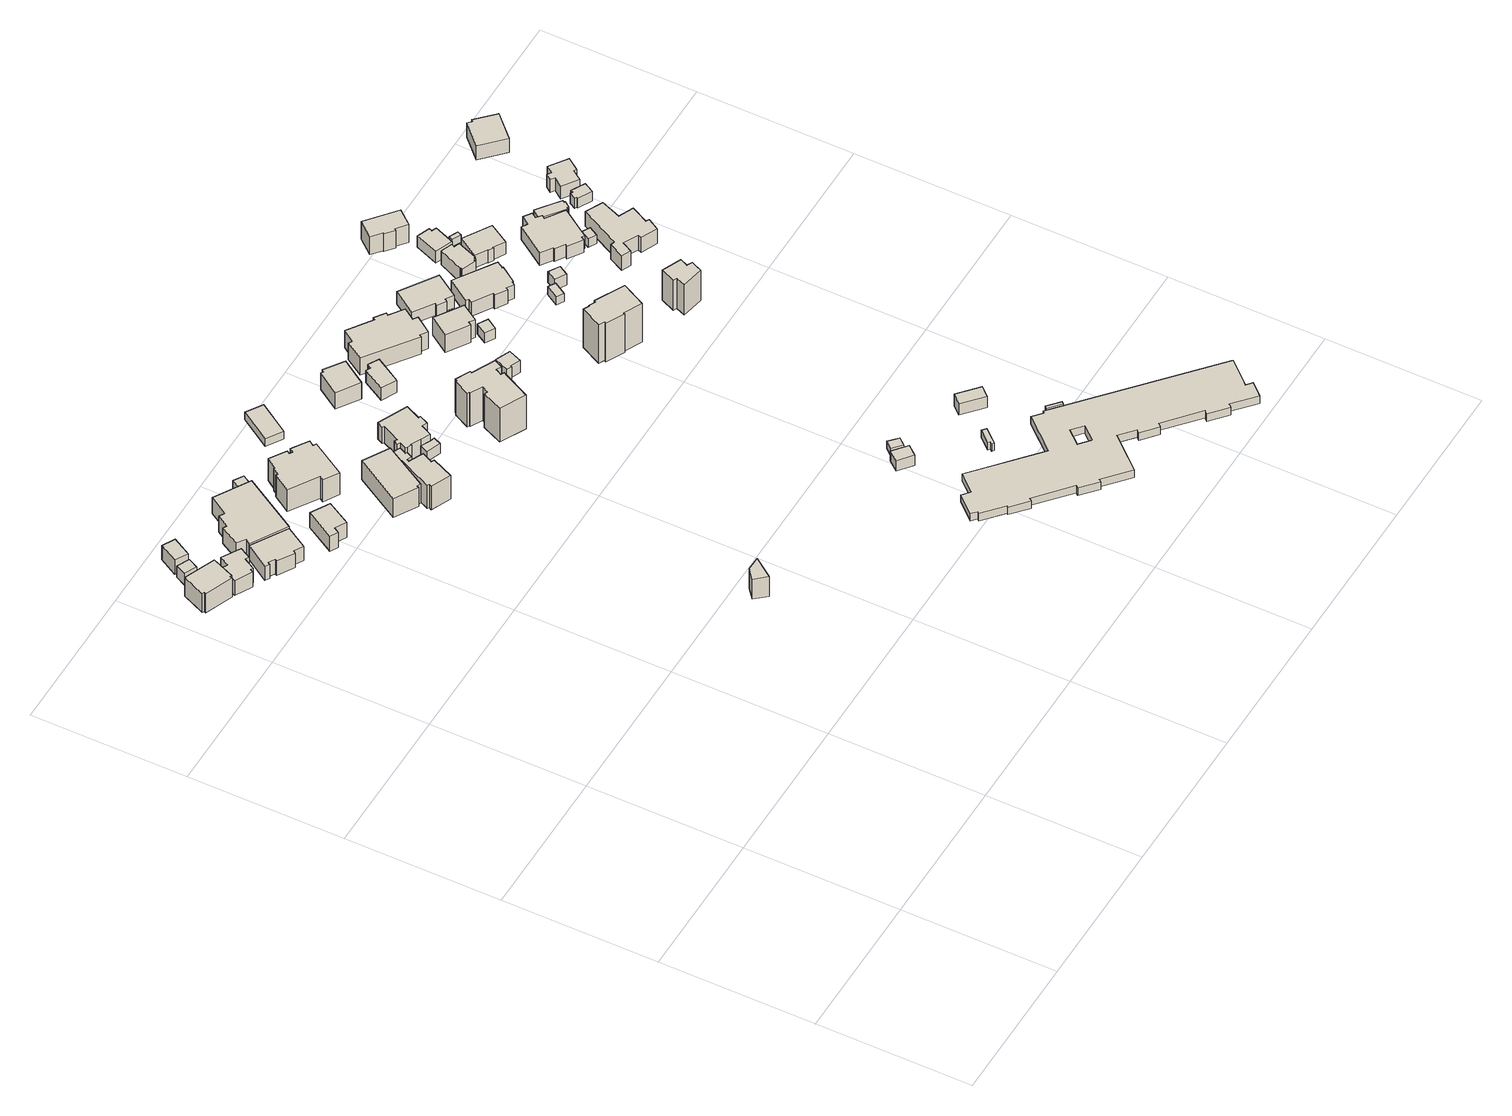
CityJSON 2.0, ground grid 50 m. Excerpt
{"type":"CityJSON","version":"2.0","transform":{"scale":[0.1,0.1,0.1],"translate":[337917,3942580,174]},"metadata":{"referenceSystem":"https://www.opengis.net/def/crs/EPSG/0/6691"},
"CityObjects":{
"building1":{"type":"Building","attributes":{"usage":"411","measuredHeight":8.6,"storeysAboveGround":1,"BuildingIDAttribute.prefecture":"14","BuildingIDAttribute.city":"14151","BuildingDetailAttribute.totalFloorArea":83.31,"BuildingDetailAttribute.buildingFootprintArea":83.31,"BuildingDetailAttribute.buildingStructureType":"601","BuildingDetailAttribute.buildingStructureOrgType":"1","BuildingDetailAttribute.orgUsage":"10","BuildingDetailAttribute.surveyYear":2015},"geometry":[{"type":"Solid","lod":"1","boundaries":[[[[0,1,2,3,4,5,6,7]],[[6,8,9,7]],[[5,10,8,6]],[[4,11,10,5]],[[3,12,11,4]],[[2,13,12,3]],[[1,14,13,2]],[[0,15,14,1]],[[7,9,15,0]],[[8,10,11,12,13,14,15,9]]]]}]},
"building2":{"type":"Building","attributes":{"usage":"411","measuredHeight":5,"storeysAboveGround":1,"BuildingIDAttribute.prefecture":"14","BuildingIDAttribute.city":"14151","BuildingDetailAttribute.totalFloorArea":13.93,"BuildingDetailAttribute.buildingFootprintArea":13.93,"BuildingDetailAttribute.buildingStructureType":"601","BuildingDetailAttribute.buildingStructureOrgType":"1","BuildingDetailAttribute.orgUsage":"10","BuildingDetailAttribute.surveyYear":2015},"geometry":[{"type":"Solid","lod":"1","boundaries":[[[[16,17,18,19]],[[18,20,21,19]],[[17,22,20,18]],[[16,23,22,17]],[[19,21,23,16]],[[20,22,23,21]]]]}]},
"building3":{"type":"Building","attributes":{"usage":"411","measuredHeight":6.9,"storeysAboveGround":2,"BuildingIDAttribute.prefecture":"14","BuildingIDAttribute.city":"14151","BuildingDetailAttribute.totalFloorArea":108.07,"BuildingDetailAttribute.buildingFootprintArea":54.03,"BuildingDetailAttribute.buildingStructureType":"601","BuildingDetailAttribute.buildingStructureOrgType":"1","BuildingDetailAttribute.orgUsage":"10","BuildingDetailAttribute.surveyYear":2015},"geometry":[{"type":"Solid","lod":"1","boundaries":[[[[24,25,26,27,28,29,30,31,32,33]],[[32,34,35,33]],[[31,36,34,32]],[[30,37,36,31]],[[29,38,37,30]],[[28,39,38,29]],[[27,40,39,28]],[[26,41,40,27]],[[25,42,41,26]],[[24,43,42,25]],[[33,35,43,24]],[[34,36,37,38,39,40,41,42,43,35]]]]}]},
"building4":{"type":"Building","attributes":{"usage":"411","measuredHeight":6.3,"storeysAboveGround":1,"BuildingIDAttribute.prefecture":"14","BuildingIDAttribute.city":"14151","BuildingDetailAttribute.totalFloorArea":27.11,"BuildingDetailAttribute.buildingFootprintArea":27.11,"BuildingDetailAttribute.buildingStructureType":"601","BuildingDetailAttribute.buildingStructureOrgType":"1","BuildingDetailAttribute.orgUsage":"10","BuildingDetailAttribute.surveyYear":2015},"geometry":[{"type":"Solid","lod":"1","boundaries":[[[[44,45,46,47]],[[46,48,49,47]],[[45,50,48,46]],[[44,51,50,45]],[[47,49,51,44]],[[48,50,51,49]]]]}]},
"building5":{"type":"Building","attributes":{"usage":"402","measuredHeight":6.2,"storeysAboveGround":1,"BuildingIDAttribute.prefecture":"14","BuildingIDAttribute.city":"14151","BuildingDetailAttribute.totalFloorArea":96.17,"BuildingDetailAttribute.buildingFootprintArea":96.17,"BuildingDetailAttribute.buildingStructureType":"601","BuildingDetailAttribute.buildingStructureOrgType":"1","BuildingDetailAttribute.orgUsage":"71","BuildingDetailAttribute.surveyYear":2015},"geometry":[{"type":"Solid","lod":"1","boundaries":[[[[52,53,54,55,56,57,58,59,60,61]],[[60,62,63,61]],[[59,64,62,60]],[[58,65,64,59]],[[57,66,65,58]],[[56,67,66,57]],[[55,68,67,56]],[[54,69,68,55]],[[53,70,69,54]],[[52,71,70,53]],[[61,63,71,52]],[[62,64,65,66,67,68,69,70,71,63]]]]}]},
"building6":{"type":"Building","attributes":{"usage":"402","measuredHeight":6.6,"storeysAboveGround":1,"BuildingIDAttribute.prefecture":"14","BuildingIDAttribute.city":"14151","BuildingDetailAttribute.totalFloorArea":250.66,"BuildingDetailAttribute.buildingFootprintArea":250.66,"BuildingDetailAttribute.buildingStructureType":"601","BuildingDetailAttribute.buildingStructureOrgType":"1","BuildingDetailAttribute.orgUsage":"71","BuildingDetailAttribute.surveyYear":2015},"geometry":[{"type":"Solid","lod":"1","boundaries":[[[[72,73,74,75,76,77,78,79,80,81]],[[80,82,83,81]],[[79,84,82,80]],[[78,85,84,79]],[[77,86,85,78]],[[76,87,86,77]],[[75,88,87,76]],[[74,89,88,75]],[[73,90,89,74]],[[72,91,90,73]],[[81,83,91,72]],[[82,84,85,86,87,88,89,90,91,83]]]]}]},
"building7":{"type":"Building","attributes":{"usage":"411","measuredHeight":7.1,"storeysAboveGround":1,"BuildingIDAttribute.prefecture":"14","BuildingIDAttribute.city":"14151","BuildingDetailAttribute.totalFloorArea":40.58,"BuildingDetailAttribute.buildingFootprintArea":40.58,"BuildingDetailAttribute.buildingStructureType":"601","BuildingDetailAttribute.buildingStructureOrgType":"1","BuildingDetailAttribute.orgUsage":"10","BuildingDetailAttribute.surveyYear":2015},"geometry":[{"type":"Solid","lod":"1","boundaries":[[[[92,93,94,95,96,97]],[[96,98,99,97]],[[95,100,98,96]],[[94,101,100,95]],[[93,102,101,94]],[[92,103,102,93]],[[97,99,103,92]],[[98,100,101,102,103,99]]]]}]},
"building8":{"type":"Building","attributes":{"measuredHeight":8.6,"BuildingIDAttribute.prefecture":"14","BuildingIDAttribute.city":"14151","BuildingDetailAttribute.surveyYear":2015,"BuildingLandSlideRiskAttribute.description":"1","BuildingLandSlideRiskAttribute.areaType":"1"},"geometry":[{"type":"Solid","lod":"1","boundaries":[[[[104,105,106,107]],[[106,108,109,107]],[[105,110,108,106]],[[104,111,110,105]],[[107,109,111,104]],[[108,110,111,109]]]]}]},
"building9":{"type":"Building","attributes":{"BuildingIDAttribute.prefecture":"14","BuildingIDAttribute.city":"14151","BuildingDetailAttribute.surveyYear":2015},"geometry":[{"type":"Solid","lod":"1","boundaries":[[[[112,113,114,115]],[[114,116,117,115]],[[113,118,116,114]],[[112,119,118,113]],[[115,117,119,112]],[[116,118,119,117]]]]}]},
"building10":{"type":"Building","attributes":{"usage":"411","measuredHeight":10.4,"storeysAboveGround":2,"BuildingIDAttribute.prefecture":"14","BuildingIDAttribute.city":"14151","BuildingDetailAttribute.totalFloorArea":343.7,"BuildingDetailAttribute.buildingFootprintArea":171.85,"BuildingDetailAttribute.buildingStructureType":"601","BuildingDetailAttribute.buildingStructureOrgType":"1","BuildingDetailAttribute.orgUsage":"10","BuildingDetailAttribute.surveyYear":2015},"geometry":[{"type":"Solid","lod":"1","boundaries":[[[[120,121,122,123,124,125,126,127,128,129,130,131,132,133,134,135]],[[134,136,137,135]],[[133,138,136,134]],[[132,139,138,133]],[[131,140,139,132]],[[130,141,140,131]],[[129,142,141,130]],[[128,143,142,129]],[[127,144,143,128]],[[126,145,144,127]],[[125,146,145,126]],[[124,147,146,125]],[[123,148,147,124]],[[122,149,148,123]],[[121,150,149,122]],[[120,151,150,121]],[[135,137,151,120]],[[136,138,139,140,141,142,143,144,145,146,147,148,149,150,151,137]]]]}]},
"building11":{"type":"Building","attributes":{"usage":"411","measuredHeight":10.6,"storeysAboveGround":1,"BuildingIDAttribute.prefecture":"14","BuildingIDAttribute.city":"14151","BuildingDetailAttribute.totalFloorArea":177.43,"BuildingDetailAttribute.buildingFootprintArea":177.43,"BuildingDetailAttribute.buildingStructureType":"601","BuildingDetailAttribute.buildingStructureOrgType":"1","BuildingDetailAttribute.orgUsage":"10","BuildingDetailAttribute.surveyYear":2015,"BuildingLandSlideRiskAttribute.description":"1","BuildingLandSlideRiskAttribute.areaType":"1"},"geometry":[{"type":"Solid","lod":"1","boundaries":[[[[152,153,154,155,156,157]],[[156,158,159,157]],[[155,160,158,156]],[[154,161,160,155]],[[153,162,161,154]],[[152,163,162,153]],[[157,159,163,152]],[[158,160,161,162,163,159]]]]}]},
"building12":{"type":"Building","attributes":{"usage":"411","measuredHeight":10.7,"storeysAboveGround":1,"BuildingIDAttribute.prefecture":"14","BuildingIDAttribute.city":"14151","BuildingDetailAttribute.totalFloorArea":80.48,"BuildingDetailAttribute.buildingFootprintArea":80.48,"BuildingDetailAttribute.buildingStructureType":"601","BuildingDetailAttribute.buildingStructureOrgType":"1","BuildingDetailAttribute.orgUsage":"10","BuildingDetailAttribute.surveyYear":2015,"BuildingLandSlideRiskAttribute.description":"1","BuildingLandSlideRiskAttribute.areaType":"1"},"geometry":[{"type":"Solid","lod":"1","boundaries":[[[[164,165,166,167,168,169,170,171,172,173,174,175,176,177,178]],[[177,179,180,178]],[[176,181,179,177]],[[175,182,181,176]],[[174,183,182,175]],[[173,184,183,174]],[[172,185,184,173]],[[171,186,185,172]],[[170,187,186,171]],[[169,188,187,170]],[[168,189,188,169]],[[167,190,189,168]],[[166,191,190,167]],[[165,192,191,166]],[[164,193,192,165]],[[178,180,193,164]],[[179,181,182,183,184,185,186,187,188,189,190,191,192,193,180]]]]}]},
"building13":{"type":"Building","attributes":{"BuildingIDAttribute.prefecture":"14","BuildingIDAttribute.city":"14151","BuildingDetailAttribute.surveyYear":2015},"geometry":[{"type":"Solid","lod":"1","boundaries":[[[[194,195,196,197]],[[196,198,199,197]],[[195,200,198,196]],[[194,201,200,195]],[[197,199,201,194]],[[198,200,201,199]]]]}]},
"building14":{"type":"Building","attributes":{"measuredHeight":4.9,"BuildingIDAttribute.prefecture":"14","BuildingIDAttribute.city":"14151","BuildingDetailAttribute.surveyYear":2015},"geometry":[{"type":"Solid","lod":"1","boundaries":[[[[202,203,204,205,206]],[[205,207,208,206]],[[204,209,207,205]],[[203,210,209,204]],[[202,211,210,203]],[[206,208,211,202]],[[207,209,210,211,208]]]]}]},
"building15":{"type":"Building","attributes":{"usage":"411","measuredHeight":8.3,"storeysAboveGround":2,"BuildingIDAttribute.prefecture":"14","BuildingIDAttribute.city":"14151","BuildingDetailAttribute.totalFloorArea":200.81,"BuildingDetailAttribute.buildingFootprintArea":100.41,"BuildingDetailAttribute.buildingStructureType":"601","BuildingDetailAttribute.buildingStructureOrgType":"1","BuildingDetailAttribute.orgUsage":"10","BuildingDetailAttribute.surveyYear":2015},"geometry":[{"type":"Solid","lod":"1","boundaries":[[[[212,213,214,215,216,217,218,219,220,221,222,223,205,204,224,225,226,227]],[[226,228,229,227]],[[225,230,228,226]],[[224,231,230,225]],[[204,232,231,224]],[[205,233,232,204]],[[223,234,233,205]],[[222,235,234,223]],[[221,236,235,222]],[[220,237,236,221]],[[219,238,237,220]],[[218,239,238,219]],[[217,240,239,218]],[[216,241,240,217]],[[215,242,241,216]],[[214,243,242,215]],[[213,244,243,214]],[[212,245,244,213]],[[227,229,245,212]],[[228,230,231,232,233,234,235,236,237,238,239,240,241,242,243,244,245,229]]]]}]},
"building16":{"type":"Building","attributes":{"usage":"411","measuredHeight":7.7,"storeysAboveGround":1,"BuildingIDAttribute.prefecture":"14","BuildingIDAttribute.city":"14151","BuildingDetailAttribute.totalFloorArea":69.55,"BuildingDetailAttribute.buildingFootprintArea":69.55,"BuildingDetailAttribute.buildingStructureType":"601","BuildingDetailAttribute.buildingStructureOrgType":"1","BuildingDetailAttribute.orgUsage":"10","BuildingDetailAttribute.surveyYear":2015},"geometry":[{"type":"Solid","lod":"1","boundaries":[[[[246,247,248,249,250,251]],[[250,252,253,251]],[[249,254,252,250]],[[248,255,254,249]],[[247,256,255,248]],[[246,257,256,247]],[[251,253,257,246]],[[252,254,255,256,257,253]]]]}]},
"building17":{"type":"Building","attributes":{"usage":"411","measuredHeight":5.4,"storeysAboveGround":1,"BuildingIDAttribute.prefecture":"14","BuildingIDAttribute.city":"14151","BuildingDetailAttribute.totalFloorArea":43.87,"BuildingDetailAttribute.buildingFootprintArea":43.87,"BuildingDetailAttribute.buildingStructureType":"601","BuildingDetailAttribute.buildingStructureOrgType":"1","BuildingDetailAttribute.orgUsage":"10","BuildingDetailAttribute.surveyYear":2015},"geometry":[{"type":"Solid","lod":"1","boundaries":[[[[258,259,260,261,262,263]],[[262,264,265,263]],[[261,266,264,262]],[[260,267,266,261]],[[259,268,267,260]],[[258,269,268,259]],[[263,265,269,258]],[[264,266,267,268,269,265]]]]}]},
"building18":{"type":"Building","attributes":{"measuredHeight":4.6,"BuildingIDAttribute.prefecture":"14","BuildingIDAttribute.city":"14151","BuildingDetailAttribute.surveyYear":2015},"geometry":[{"type":"Solid","lod":"1","boundaries":[[[[270,271,272,273]],[[272,274,275,273]],[[271,276,274,272]],[[270,277,276,271]],[[273,275,277,270]],[[274,276,277,275]]]]}]},
"building19":{"type":"Building","attributes":{"usage":"411","measuredHeight":14.4,"storeysAboveGround":1,"BuildingIDAttribute.prefecture":"14","BuildingIDAttribute.city":"14151","BuildingDetailAttribute.totalFloorArea":152.43,"BuildingDetailAttribute.buildingFootprintArea":152.43,"BuildingDetailAttribute.buildingStructureType":"601","BuildingDetailAttribute.buildingStructureOrgType":"1","BuildingDetailAttribute.orgUsage":"10","BuildingDetailAttribute.surveyYear":2015,"BuildingLandSlideRiskAttribute.description":"1","BuildingLandSlideRiskAttribute.areaType":"1"},"geometry":[{"type":"Solid","lod":"1","boundaries":[[[[278,279,280,281,282,283,284,285,286,287,288,289,290,291,292,293,294,295]],[[294,296,297,295]],[[293,298,296,294]],[[292,299,298,293]],[[291,300,299,292]],[[290,301,300,291]],[[289,302,301,290]],[[288,303,302,289]],[[287,304,303,288]],[[286,305,304,287]],[[285,306,305,286]],[[284,307,306,285]],[[283,308,307,284]],[[282,309,308,283]],[[281,310,309,282]],[[280,311,310,281]],[[279,312,311,280]],[[278,313,312,279]],[[295,297,313,278]],[[296,298,299,300,301,302,303,304,305,306,307,308,309,310,311,312,313,297]]]]}]},
"building20":{"type":"Building","attributes":{"BuildingIDAttribute.prefecture":"14","BuildingIDAttribute.city":"14151","BuildingDetailAttribute.surveyYear":2015},"geometry":[{"type":"Solid","lod":"1","boundaries":[[[[314,315,316,317]],[[316,318,319,317]],[[315,320,318,316]],[[314,321,320,315]],[[317,319,321,314]],[[318,320,321,319]]]]}]},
"building21":{"type":"Building","attributes":{"usage":"411","measuredHeight":8.2,"storeysAboveGround":2,"BuildingIDAttribute.prefecture":"14","BuildingIDAttribute.city":"14151","BuildingDetailAttribute.totalFloorArea":395.32,"BuildingDetailAttribute.buildingFootprintArea":197.66,"BuildingDetailAttribute.buildingStructureType":"601","BuildingDetailAttribute.buildingStructureOrgType":"1","BuildingDetailAttribute.orgUsage":"10","BuildingDetailAttribute.surveyYear":2015},"geometry":[{"type":"Solid","lod":"1","boundaries":[[[[322,323,324,325,326,327,328,329,330,331,332,333,334,335]],[[334,336,337,335]],[[333,338,336,334]],[[332,339,338,333]],[[331,340,339,332]],[[330,341,340,331]],[[329,342,341,330]],[[328,343,342,329]],[[327,344,343,328]],[[326,345,344,327]],[[325,346,345,326]],[[324,347,346,325]],[[323,348,347,324]],[[322,349,348,323]],[[335,337,349,322]],[[336,338,339,340,341,342,343,344,345,346,347,348,349,337]]]]}]},
"building22":{"type":"Building","attributes":{"measuredHeight":5.1,"BuildingIDAttribute.prefecture":"14","BuildingIDAttribute.city":"14151","BuildingDetailAttribute.surveyYear":2015,"BuildingLandSlideRiskAttribute.description":"1","BuildingLandSlideRiskAttribute.areaType":"1"},"geometry":[{"type":"Solid","lod":"1","boundaries":[[[[350,351,352,353,354,355]],[[354,356,357,355]],[[353,358,356,354]],[[352,359,358,353]],[[351,360,359,352]],[[350,361,360,351]],[[355,357,361,350]],[[356,358,359,360,361,357]]]]}]},
"building23":{"type":"Building","attributes":{"BuildingIDAttribute.prefecture":"14","BuildingIDAttribute.city":"14151","BuildingDetailAttribute.surveyYear":2015},"geometry":[{"type":"Solid","lod":"1","boundaries":[[[[362,363,364,365,366,367]],[[366,368,369,367]],[[365,370,368,366]],[[364,371,370,365]],[[363,372,371,364]],[[362,373,372,363]],[[367,369,373,362]],[[368,370,371,372,373,369]]]]}]},
"building24":{"type":"Building","attributes":{"usage":"422","storeysAboveGround":2,"BuildingIDAttribute.prefecture":"14","BuildingIDAttribute.city":"14151","BuildingDetailAttribute.totalFloorArea":2831.23,"BuildingDetailAttribute.buildingFootprintArea":1415.62,"BuildingDetailAttribute.buildingStructureType":"610","BuildingDetailAttribute.buildingStructureOrgType":"2","BuildingDetailAttribute.orgUsage":"137","BuildingDetailAttribute.surveyYear":2015},"geometry":[{"type":"Solid","lod":"1","boundaries":[[[[374,375,376,377,378,379,380,381,382,383,384,385,386,387,388,389,390,391,392,393,394,395,396,397,398,399,400,401,402,403,404,405,406,407,408],[409,410,411,412]],[[407,413,414,408]],[[406,415,413,407]],[[405,416,415,406]],[[404,417,416,405]],[[403,418,417,404]],[[402,419,418,403]],[[401,420,419,402]],[[400,421,420,401]],[[399,422,421,400]],[[398,423,422,399]],[[397,424,423,398]],[[396,425,424,397]],[[395,426,425,396]],[[394,427,426,395]],[[393,428,427,394]],[[392,429,428,393]],[[391,430,429,392]],[[390,431,430,391]],[[389,432,431,390]],[[388,433,432,389]],[[387,434,433,388]],[[386,435,434,387]],[[385,436,435,386]],[[384,437,436,385]],[[383,438,437,384]],[[382,439,438,383]],[[381,440,439,382]],[[380,441,440,381]],[[379,442,441,380]],[[378,443,442,379]],[[377,444,443,378]],[[376,445,444,377]],[[375,446,445,376]],[[374,447,446,375]],[[408,414,447,374]],[[411,448,449,412]],[[410,450,448,411]],[[409,451,450,410]],[[412,449,451,409]],[[413,415,416,417,418,419,420,421,422,423,424,425,426,427,428,429,430,431,432,433,434,435,436,437,438,439,440,441,442,443,444,445,446,447,414],[448,450,451,449]]]]}]},
"building25":{"type":"Building","attributes":{"usage":"411","measuredHeight":8,"storeysAboveGround":1,"BuildingIDAttribute.prefecture":"14","BuildingIDAttribute.city":"14151","BuildingDetailAttribute.totalFloorArea":89.93,"BuildingDetailAttribute.buildingFootprintArea":89.93,"BuildingDetailAttribute.buildingStructureType":"601","BuildingDetailAttribute.buildingStructureOrgType":"1","BuildingDetailAttribute.orgUsage":"10","BuildingDetailAttribute.surveyYear":2015},"geometry":[{"type":"Solid","lod":"1","boundaries":[[[[452,453,454,455,456,457]],[[456,458,459,457]],[[455,460,458,456]],[[454,461,460,455]],[[453,462,461,454]],[[452,463,462,453]],[[457,459,463,452]],[[458,460,461,462,463,459]]]]}]},
"building26":{"type":"Building","attributes":{"usage":"411","measuredHeight":4.6,"storeysAboveGround":1,"BuildingIDAttribute.prefecture":"14","BuildingIDAttribute.city":"14151","BuildingDetailAttribute.totalFloorArea":12.76,"BuildingDetailAttribute.buildingFootprintArea":12.76,"BuildingDetailAttribute.buildingStructureType":"601","BuildingDetailAttribute.buildingStructureOrgType":"1","BuildingDetailAttribute.orgUsage":"10","BuildingDetailAttribute.surveyYear":2015},"geometry":[{"type":"Solid","lod":"1","boundaries":[[[[464,465,466,467]],[[466,468,469,467]],[[465,470,468,466]],[[464,471,470,465]],[[467,469,471,464]],[[468,470,471,469]]]]}]},
"building27":{"type":"Building","attributes":{"usage":"422","measuredHeight":5.1,"storeysAboveGround":1,"BuildingIDAttribute.prefecture":"14","BuildingIDAttribute.city":"14151","BuildingDetailAttribute.totalFloorArea":30.36,"BuildingDetailAttribute.buildingFootprintArea":30.36,"BuildingDetailAttribute.buildingStructureType":"610","BuildingDetailAttribute.buildingStructureOrgType":"2","BuildingDetailAttribute.orgUsage":"137","BuildingDetailAttribute.surveyYear":2015},"geometry":[{"type":"Solid","lod":"1","boundaries":[[[[472,473,474,475]],[[474,476,477,475]],[[473,478,476,474]],[[472,479,478,473]],[[475,477,479,472]],[[476,478,479,477]]]]}]},
"building28":{"type":"Building","attributes":{"BuildingIDAttribute.prefecture":"14","BuildingIDAttribute.city":"14151","BuildingDetailAttribute.surveyYear":2015},"geometry":[{"type":"Solid","lod":"1","boundaries":[[[[480,481,482,483]],[[482,484,485,483]],[[481,486,484,482]],[[480,487,486,481]],[[483,485,487,480]],[[484,486,487,485]]]]}]},
"building29":{"type":"Building","attributes":{"usage":"411","measuredHeight":6,"storeysAboveGround":1,"BuildingIDAttribute.prefecture":"14","BuildingIDAttribute.city":"14151","BuildingDetailAttribute.totalFloorArea":104.3,"BuildingDetailAttribute.buildingFootprintArea":104.3,"BuildingDetailAttribute.buildingStructureType":"601","BuildingDetailAttribute.buildingStructureOrgType":"1","BuildingDetailAttribute.orgUsage":"10","BuildingDetailAttribute.surveyYear":2015},"geometry":[{"type":"Solid","lod":"1","boundaries":[[[[488,489,490,491,492,493,494,495]],[[494,496,497,495]],[[493,498,496,494]],[[492,499,498,493]],[[491,500,499,492]],[[490,501,500,491]],[[489,502,501,490]],[[488,503,502,489]],[[495,497,503,488]],[[496,498,499,500,501,502,503,497]]]]}]},
"building30":{"type":"Building","attributes":{"usage":"413","measuredHeight":16.8,"storeysAboveGround":2,"BuildingIDAttribute.prefecture":"14","BuildingIDAttribute.city":"14151","BuildingDetailAttribute.totalFloorArea":212.25,"BuildingDetailAttribute.buildingFootprintArea":106.12,"BuildingDetailAttribute.buildingStructureType":"601","BuildingDetailAttribute.buildingStructureOrgType":"1","BuildingDetailAttribute.orgUsage":"30","BuildingDetailAttribute.surveyYear":2015,"BuildingLandSlideRiskAttribute.description":"1","BuildingLandSlideRiskAttribute.areaType":"1"},"geometry":[{"type":"Solid","lod":"1","boundaries":[[[[504,505,506,507,508,509,510,511,512,513,514,515]],[[514,516,517,515]],[[513,518,516,514]],[[512,519,518,513]],[[511,520,519,512]],[[510,521,520,511]],[[509,522,521,510]],[[508,523,522,509]],[[507,524,523,508]],[[506,525,524,507]],[[505,526,525,506]],[[504,527,526,505]],[[515,517,527,504]],[[516,518,519,520,521,522,523,524,525,526,527,517]]]]}]},
"building31":{"type":"Building","attributes":{"usage":"411","measuredHeight":6.4,"storeysAboveGround":1,"BuildingIDAttribute.prefecture":"14","BuildingIDAttribute.city":"14151","BuildingDetailAttribute.totalFloorArea":138.46,"BuildingDetailAttribute.buildingFootprintArea":138.46,"BuildingDetailAttribute.buildingStructureType":"601","BuildingDetailAttribute.buildingStructureOrgType":"1","BuildingDetailAttribute.orgUsage":"10","BuildingDetailAttribute.surveyYear":2015},"geometry":[{"type":"Solid","lod":"1","boundaries":[[[[528,529,530,531,532,533,534,535,536,537,538,539,540,541]],[[540,542,543,541]],[[539,544,542,540]],[[538,545,544,539]],[[537,546,545,538]],[[536,547,546,537]],[[535,548,547,536]],[[534,549,548,535]],[[533,550,549,534]],[[532,551,550,533]],[[531,552,551,532]],[[530,553,552,531]],[[529,554,553,530]],[[528,555,554,529]],[[541,543,555,528]],[[542,544,545,546,547,548,549,550,551,552,553,554,555,543]]]]}]},
"building32":{"type":"Building","attributes":{"measuredHeight":4.7,"BuildingIDAttribute.prefecture":"14","BuildingIDAttribute.city":"14151","BuildingDetailAttribute.surveyYear":2015},"geometry":[{"type":"Solid","lod":"1","boundaries":[[[[556,557,558,559]],[[558,560,561,559]],[[557,562,560,558]],[[556,563,562,557]],[[559,561,563,556]],[[560,562,563,561]]]]}]},
"building33":{"type":"Building","attributes":{"usage":"411","measuredHeight":6.5,"storeysAboveGround":1,"BuildingIDAttribute.prefecture":"14","BuildingIDAttribute.city":"14151","BuildingDetailAttribute.totalFloorArea":46.34,"BuildingDetailAttribute.buildingFootprintArea":46.34,"BuildingDetailAttribute.buildingStructureType":"601","BuildingDetailAttribute.buildingStructureOrgType":"1","BuildingDetailAttribute.orgUsage":"10","BuildingDetailAttribute.surveyYear":2015},"geometry":[{"type":"Solid","lod":"1","boundaries":[[[[564,565,566,567,568,569,570,571,572,573,574,575]],[[574,576,577,575]],[[573,578,576,574]],[[572,579,578,573]],[[571,580,579,572]],[[570,581,580,571]],[[569,582,581,570]],[[568,583,582,569]],[[567,584,583,568]],[[566,585,584,567]],[[565,586,585,566]],[[564,587,586,565]],[[575,577,587,564]],[[576,578,579,580,581,582,583,584,585,586,587,577]]]]}]},
"building34":{"type":"Building","attributes":{"measuredHeight":4.7,"BuildingIDAttribute.prefecture":"14","BuildingIDAttribute.city":"14151","BuildingDetailAttribute.surveyYear":2015},"geometry":[{"type":"Solid","lod":"1","boundaries":[[[[588,589,590,591]],[[590,592,593,591]],[[589,594,592,590]],[[588,595,594,589]],[[591,593,595,588]],[[592,594,595,593]]]]}]},
"building35":{"type":"Building","attributes":{"usage":"411","measuredHeight":7.8,"storeysAboveGround":2,"BuildingIDAttribute.prefecture":"14","BuildingIDAttribute.city":"14151","BuildingDetailAttribute.totalFloorArea":127.97,"BuildingDetailAttribute.buildingFootprintArea":63.98,"BuildingDetailAttribute.buildingStructureType":"601","BuildingDetailAttribute.buildingStructureOrgType":"1","BuildingDetailAttribute.orgUsage":"10","BuildingDetailAttribute.surveyYear":2015},"geometry":[{"type":"Solid","lod":"1","boundaries":[[[[596,597,598,599,600,601,602,603]],[[602,604,605,603]],[[601,606,604,602]],[[600,607,606,601]],[[599,608,607,600]],[[598,609,608,599]],[[597,610,609,598]],[[596,611,610,597]],[[603,605,611,596]],[[604,606,607,608,609,610,611,605]]]]}]},
"building36":{"type":"Building","attributes":{"usage":"411","measuredHeight":5.4,"storeysAboveGround":1,"BuildingIDAttribute.prefecture":"14","BuildingIDAttribute.city":"14151","BuildingDetailAttribute.totalFloorArea":41.37,"BuildingDetailAttribute.buildingFootprintArea":41.37,"BuildingDetailAttribute.buildingStructureType":"601","BuildingDetailAttribute.buildingStructureOrgType":"1","BuildingDetailAttribute.orgUsage":"10","BuildingDetailAttribute.surveyYear":2015},"geometry":[{"type":"Solid","lod":"1","boundaries":[[[[612,613,614,615,616,617]],[[616,618,619,617]],[[615,620,618,616]],[[614,621,620,615]],[[613,622,621,614]],[[612,623,622,613]],[[617,619,623,612]],[[618,620,621,622,623,619]]]]}]},
"building37":{"type":"Building","attributes":{"usage":"411","measuredHeight":5.7,"storeysAboveGround":1,"BuildingIDAttribute.prefecture":"14","BuildingIDAttribute.city":"14151","BuildingDetailAttribute.totalFloorArea":68.61,"BuildingDetailAttribute.buildingFootprintArea":68.61,"BuildingDetailAttribute.buildingStructureType":"601","BuildingDetailAttribute.buildingStructureOrgType":"1","BuildingDetailAttribute.orgUsage":"10","BuildingDetailAttribute.surveyYear":2015},"geometry":[{"type":"Solid","lod":"1","boundaries":[[[[624,625,626,627,628,629,630,631]],[[630,632,633,631]],[[629,634,632,630]],[[628,635,634,629]],[[627,636,635,628]],[[626,637,636,627]],[[625,638,637,626]],[[624,639,638,625]],[[631,633,639,624]],[[632,634,635,636,637,638,639,633]]]]}]},
"building38":{"type":"Building","attributes":{"BuildingIDAttribute.prefecture":"14","BuildingIDAttribute.city":"14151","BuildingDetailAttribute.surveyYear":2015},"geometry":[{"type":"Solid","lod":"1","boundaries":[[[[640,641,642,643]],[[642,644,645,643]],[[641,646,644,642]],[[640,647,646,641]],[[643,645,647,640]],[[644,646,647,645]]]]}]},
"building39":{"type":"Building","attributes":{"usage":"413","measuredHeight":12.5,"storeysAboveGround":1,"BuildingIDAttribute.prefecture":"14","BuildingIDAttribute.city":"14151","BuildingDetailAttribute.totalFloorArea":22.79,"BuildingDetailAttribute.buildingFootprintArea":22.79,"BuildingDetailAttribute.buildingStructureType":"601","BuildingDetailAttribute.buildingStructureOrgType":"1","BuildingDetailAttribute.orgUsage":"30","BuildingDetailAttribute.surveyYear":2015,"BuildingLandSlideRiskAttribute.description":"1","BuildingLandSlideRiskAttribute.areaType":"1"},"geometry":[{"type":"Solid","lod":"1","boundaries":[[[[648,649,650,651,652,653,654,655]],[[654,656,657,655]],[[653,658,656,654]],[[652,659,658,653]],[[651,660,659,652]],[[650,661,660,651]],[[649,662,661,650]],[[648,663,662,649]],[[655,657,663,648]],[[656,658,659,660,661,662,663,657]]]]}]},
"building40":{"type":"Building","attributes":{"usage":"411","measuredHeight":6.3,"storeysAboveGround":1,"BuildingIDAttribute.prefecture":"14","BuildingIDAttribute.city":"14151","BuildingDetailAttribute.totalFloorArea":164.21,"BuildingDetailAttribute.buildingFootprintArea":164.21,"BuildingDetailAttribute.buildingStructureType":"601","BuildingDetailAttribute.buildingStructureOrgType":"1","BuildingDetailAttribute.orgUsage":"10","BuildingDetailAttribute.surveyYear":2015},"geometry":[{"type":"Solid","lod":"1","boundaries":[[[[664,665,666,667,668,669,670,671,672,673,674,675,676,677,678,679]],[[678,680,681,679]],[[677,682,680,678]],[[676,683,682,677]],[[675,684,683,676]],[[674,685,684,675]],[[673,686,685,674]],[[672,687,686,673]],[[671,688,687,672]],[[670,689,688,671]],[[669,690,689,670]],[[668,691,690,669]],[[667,692,691,668]],[[666,693,692,667]],[[665,694,693,666]],[[664,695,694,665]],[[679,681,695,664]],[[680,682,683,684,685,686,687,688,689,690,691,692,693,694,695,681]]]]}]},
"building41":{"type":"Building","attributes":{"measuredHeight":3.9,"BuildingIDAttribute.prefecture":"14","BuildingIDAttribute.city":"14151","BuildingDetailAttribute.surveyYear":2015},"geometry":[{"type":"Solid","lod":"1","boundaries":[[[[696,697,698,699]],[[698,700,701,699]],[[697,702,700,698]],[[696,703,702,697]],[[699,701,703,696]],[[700,702,703,701]]]]}]},
"building42":{"type":"Building","attributes":{"usage":"411","measuredHeight":8.1,"storeysAboveGround":1,"BuildingIDAttribute.prefecture":"14","BuildingIDAttribute.city":"14151","BuildingDetailAttribute.totalFloorArea":159.5,"BuildingDetailAttribute.buildingFootprintArea":159.5,"BuildingDetailAttribute.buildingStructureType":"601","BuildingDetailAttribute.buildingStructureOrgType":"1","BuildingDetailAttribute.orgUsage":"10","BuildingDetailAttribute.surveyYear":2015},"geometry":[{"type":"Solid","lod":"1","boundaries":[[[[704,705,706,707,708,709,710,711,712,713,714,715,716,717]],[[716,718,719,717]],[[715,720,718,716]],[[714,721,720,715]],[[713,722,721,714]],[[712,723,722,713]],[[711,724,723,712]],[[710,725,724,711]],[[709,726,725,710]],[[708,727,726,709]],[[707,728,727,708]],[[706,729,728,707]],[[705,730,729,706]],[[704,731,730,705]],[[717,719,731,704]],[[718,720,721,722,723,724,725,726,727,728,729,730,731,719]]]]}]},
"building43":{"type":"Building","attributes":{"usage":"411","storeysAboveGround":1,"BuildingIDAttribute.prefecture":"14","BuildingIDAttribute.city":"14151","BuildingDetailAttribute.totalFloorArea":29.09,"BuildingDetailAttribute.buildingFootprintArea":29.09,"BuildingDetailAttribute.buildingStructureType":"601","BuildingDetailAttribute.buildingStructureOrgType":"1","BuildingDetailAttribute.orgUsage":"10","BuildingDetailAttribute.surveyYear":2015},"geometry":[{"type":"Solid","lod":"1","boundaries":[[[[732,733,734,735,736,737,738,739,740,741]],[[740,742,743,741]],[[739,744,742,740]],[[738,745,744,739]],[[737,746,745,738]],[[736,747,746,737]],[[735,748,747,736]],[[734,749,748,735]],[[733,750,749,734]],[[732,751,750,733]],[[741,743,751,732]],[[742,744,745,746,747,748,749,750,751,743]]]]}]},
"building44":{"type":"Building","attributes":{"usage":"411","measuredHeight":4.4,"storeysAboveGround":1,"BuildingIDAttribute.prefecture":"14","BuildingIDAttribute.city":"14151","BuildingDetailAttribute.totalFloorArea":17.45,"BuildingDetailAttribute.buildingFootprintArea":17.45,"BuildingDetailAttribute.buildingStructureType":"601","BuildingDetailAttribute.buildingStructureOrgType":"1","BuildingDetailAttribute.orgUsage":"10","BuildingDetailAttribute.surveyYear":2015},"geometry":[{"type":"Solid","lod":"1","boundaries":[[[[752,753,754,755,756,757,758,759]],[[758,760,761,759]],[[757,762,760,758]],[[756,763,762,757]],[[755,764,763,756]],[[754,765,764,755]],[[753,766,765,754]],[[752,767,766,753]],[[759,761,767,752]],[[760,762,763,764,765,766,767,761]]]]}]},
"building45":{"type":"Building","attributes":{"usage":"411","measuredHeight":5.9,"storeysAboveGround":2,"BuildingIDAttribute.prefecture":"14","BuildingIDAttribute.city":"14151","BuildingDetailAttribute.totalFloorArea":96.27,"BuildingDetailAttribute.buildingFootprintArea":48.13,"BuildingDetailAttribute.buildingStructureType":"601","BuildingDetailAttribute.buildingStructureOrgType":"1","BuildingDetailAttribute.orgUsage":"10","BuildingDetailAttribute.surveyYear":2015},"geometry":[{"type":"Solid","lod":"1","boundaries":[[[[768,769,770,771,772,773,774,775,776,777]],[[776,778,779,777]],[[775,780,778,776]],[[774,781,780,775]],[[773,782,781,774]],[[772,783,782,773]],[[771,784,783,772]],[[770,785,784,771]],[[769,786,785,770]],[[768,787,786,769]],[[777,779,787,768]],[[778,780,781,782,783,784,785,786,787,779]]]]}]},
"building46":{"type":"Building","attributes":{"usage":"411","measuredHeight":6.5,"storeysAboveGround":2,"BuildingIDAttribute.prefecture":"14","BuildingIDAttribute.city":"14151","BuildingDetailAttribute.totalFloorArea":155.53,"BuildingDetailAttribute.buildingFootprintArea":77.77,"BuildingDetailAttribute.buildingStructureType":"601","BuildingDetailAttribute.buildingStructureOrgType":"1","BuildingDetailAttribute.orgUsage":"10","BuildingDetailAttribute.surveyYear":2015},"geometry":[{"type":"Solid","lod":"1","boundaries":[[[[788,789,790,791,792,793]],[[792,794,795,793]],[[791,796,794,792]],[[790,797,796,791]],[[789,798,797,790]],[[788,799,798,789]],[[793,795,799,788]],[[794,796,797,798,799,795]]]]}]}
},
"vertices":[
[98,2186,98],[95,2178,98],[6,2215,98],[9,2221,98],[2,2223,98],[34,2297,98],[133,2256,98],[103,2184,98],[133,2256,175],[103,2184,175],[34,2297,175],[2,2223,175],[9,2221,175],[6,2215,175],[95,2178,175],[98,2186,175],
[122,2330,104],[106,2297,104],[67,2317,104],[83,2349,104],[67,2317,150],[83,2349,150],[106,2297,150],[122,2330,150],
[188,2188,101],[168,2151,101],[160,2155,101],[154,2145,101],[100,2174,101],[130,2229,101],[145,2220,101],[162,2251,101],[219,2217,101],[199,2181,101],[219,2217,161],[199,2181,161],[162,2251,161],[145,2220,161],[130,2229,161],[100,2174,161],[154,2145,161],[160,2155,161],[168,2151,161],[188,2188,161],
[127,2336,107],[87,2358,107],[120,2416,107],[159,2395,107],[120,2416,165],[159,2395,165],[87,2358,165],[127,2336,165],
[279,2083,105],[273,2074,105],[222,2105,105],[225,2112,105],[205,2124,105],[201,2117,105],[188,2126,105],[238,2202,105],[349,2135,105],[308,2066,105],[349,2135,163],[308,2066,163],[238,2202,163],[188,2126,163],[201,2117,163],[205,2124,163],[225,2112,163],[222,2105,163],[273,2074,163],[279,2083,163],
[223,2235,106],[257,2296,106],[268,2289,106],[291,2328,106],[308,2318,106],[345,2378,106],[455,2312,106],[349,2135,106],[238,2202,106],[248,2217,106],[238,2202,170],[248,2217,170],[349,2135,170],[455,2312,170],[345,2378,170],[308,2318,170],[291,2328,170],[268,2289,170],[257,2296,170],[223,2235,170],
[428,2112,104],[487,2078,104],[444,2002,104],[409,2022,104],[399,2005,104],[375,2019,104],[399,2005,165],[375,2019,165],[409,2022,165],[444,2002,165],[487,2078,165],[428,2112,165],
[903,944,44],[857,881,44],[826,917,44],[858,945,44],[826,917,125],[858,945,125],[857,881,125],[903,944,125],
[432,2339,116],[450,2369,116],[481,2350,116],[463,2321,116],[481,2350,146],[463,2321,146],[450,2369,146],[432,2339,146],
[647,2209,104],[580,2098,104],[533,2127,104],[541,2139,104],[452,2197,104],[488,2252,104],[493,2249,104],[507,2269,104],[510,2267,104],[533,2301,104],[584,2268,104],[578,2259,104],[588,2252,104],[596,2265,104],[648,2231,104],[637,2215,104],[648,2231,193],[637,2215,193],[596,2265,193],[588,2252,193],[578,2259,193],[584,2268,193],[533,2301,193],[510,2267,193],[507,2269,193],[493,2249,193],[488,2252,193],[452,2197,193],[541,2139,193],[533,2127,193],[580,2098,193],[647,2209,193],
[687,2086,72],[768,2039,72],[686,1898,72],[675,1903,72],[672,1897,72],[600,1939,72],[672,1897,149],[600,1939,149],[675,1903,149],[686,1898,149],[768,2039,149],[687,2086,149],
[785,2001,37],[790,1998,37],[780,1977,37],[765,1984,37],[762,1977,37],[807,1956,37],[791,1921,37],[800,1917,37],[769,1847,37],[706,1876,37],[711,1885,37],[705,1887,37],[772,2034,37],[787,2027,37],[796,2023,37],[787,2027,132],[796,2023,132],[772,2034,132],[705,1887,132],[711,1885,132],[706,1876,132],[769,1847,132],[800,1917,132],[791,1921,132],[807,1956,132],[762,1977,132],[765,1984,132],[780,1977,132],[790,1998,132],[785,2001,132],
[683,2332,118],[632,2364,118],[696,2464,118],[747,2431,118],[696,2464,148],[747,2431,148],[632,2364,148],[683,2332,148],
[869,1935,86],[822,1953,86],[835,1979,86],[865,1964,86],[879,1960,86],[865,1964,126],[879,1960,126],[835,1979,126],[822,1953,126],[869,1935,126],
[796,2023,86],[787,2027,86],[795,2042,86],[804,2036,86],[830,2092,86],[825,2096,86],[835,2115,86],[928,2072,86],[906,2024,86],[913,2022,86],[899,1992,86],[882,1999,86],[805,1994,86],[804,1991,86],[790,1998,86],[785,2001,86],[790,1998,152],[785,2001,152],[804,1991,152],[805,1994,152],[835,1979,152],[865,1964,152],[882,1999,152],[899,1992,152],[913,2022,152],[906,2024,152],[928,2072,152],[835,2115,152],[825,2096,152],[830,2092,152],[804,2036,152],[795,2042,152],[787,2027,152],[796,2023,152],
[856,2262,113],[904,2334,113],[912,2329,113],[917,2336,113],[977,2295,113],[925,2216,113],[977,2295,180],[925,2216,180],[917,2336,180],[912,2329,180],[904,2334,180],[856,2262,180],
[995,2141,112],[948,2165,112],[988,2236,112],[1003,2228,112],[1011,2242,112],[1043,2224,112],[1011,2242,162],[1043,2224,162],[1003,2228,162],[988,2236,162],[948,2165,162],[995,2141,162],
[1453,740,95],[1409,775,95],[1435,807,95],[1479,771,95],[1435,807,137],[1479,771,137],[1409,775,137],[1453,740,137],
[1179,1924,7],[1169,1905,7],[1179,1899,7],[1132,1804,7],[1052,1845,7],[1081,1910,7],[1091,1905,7],[1102,1926,7],[1065,1945,7],[1066,1949,7],[1060,1952,7],[1085,2003,7],[1089,2001,7],[1092,2008,7],[1139,1985,7],[1136,1979,7],[1208,1944,7],[1195,1916,7],[1208,1944,144],[1195,1916,144],[1136,1979,144],[1139,1985,144],[1092,2008,144],[1089,2001,144],[1085,2003,144],[1060,1952,144],[1066,1949,144],[1065,1945,144],[1102,1926,144],[1091,1905,144],[1081,1910,144],[1052,1845,144],[1132,1804,144],[1179,1899,144],[1169,1905,144],[1179,1924,144],
[1502,813,95],[1483,791,95],[1453,816,95],[1473,839,95],[1453,816,125],[1473,839,125],[1483,791,125],[1502,813,125],
[1163,2159,113],[1158,2152,113],[1005,2263,113],[1041,2321,113],[1051,2314,113],[1078,2352,113],[1155,2298,113],[1160,2305,113],[1193,2282,113],[1188,2274,113],[1232,2243,113],[1207,2206,113],[1221,2196,113],[1185,2144,113],[1221,2196,182],[1185,2144,182],[1207,2206,182],[1232,2243,182],[1188,2274,182],[1193,2282,182],[1160,2305,182],[1155,2298,182],[1078,2352,182],[1051,2314,182],[1041,2321,182],[1005,2263,182],[1158,2152,182],[1163,2159,182],
[1244,1883,93],[1213,1896,93],[1211,1892,93],[1195,1899,93],[1215,1945,93],[1261,1925,93],[1215,1945,142],[1261,1925,142],[1195,1899,142],[1211,1892,142],[1213,1896,142],[1244,1883,142],
[1603,576,95],[1609,583,95],[1603,588,95],[1636,627,95],[1649,616,95],[1610,571,95],[1649,616,125],[1610,571,125],[1636,627,125],[1603,588,125],[1609,583,125],[1603,576,125],
[1661,427,89],[1753,533,89],[1784,506,89],[1789,512,89],[1797,505,89],[1834,472,89],[2211,140,89],[2214,137,89],[2147,62,89],[2165,47,89],[2128,6,89],[2060,66,89],[2051,56,89],[1997,103,89],[2006,113,89],[1901,205,89],[1891,194,89],[1842,236,89],[1850,246,89],[1804,286,89],[1710,179,89],[1632,248,89],[1625,240,89],[1573,286,89],[1580,294,89],[1475,385,89],[1468,376,89],[1415,423,89],[1419,427,89],[1355,483,89],[1360,489,89],[1344,503,89],[1395,561,89],[1419,541,89],[1468,597,89],[1722,367,89],[1756,338,89],[1794,383,89],[1760,412,89],[1419,541,119],[1468,597,119],[1395,561,119],[1344,503,119],[1360,489,119],[1355,483,119],[1419,427,119],[1415,423,119],[1468,376,119],[1475,385,119],[1580,294,119],[1573,286,119],[1625,240,119],[1632,248,119],[1710,179,119],[1804,286,119],[1850,246,119],[1842,236,119],[1891,194,119],[1901,205,119],[2006,113,119],[1997,103,119],[2051,56,119],[2060,66,119],[2128,6,119],[2165,47,119],[2147,62,119],[2214,137,119],[2211,140,119],[1834,472,119],[1797,505,119],[1789,512,119],[1784,506,119],[1753,533,119],[1661,427,119],[1794,383,119],[1760,412,119],[1756,338,119],[1722,367,119],
[1320,2102,114],[1285,2048,114],[1268,2060,114],[1262,2050,114],[1194,2095,114],[1236,2158,114],[1194,2095,186],[1236,2158,186],[1262,2050,186],[1268,2060,186],[1285,2048,186],[1320,2102,186],
[1280,2015,113],[1301,2050,113],[1331,2032,113],[1309,1997,113],[1331,2032,154],[1309,1997,154],[1301,2050,154],[1280,2015,154],
[1682,724,95],[1709,753,95],[1772,697,95],[1745,667,95],[1772,697,141],[1745,667,141],[1709,753,141],[1682,724,141],
[1797,505,95],[1804,513,95],[1841,480,95],[1834,472,95],[1841,480,125],[1834,472,125],[1804,513,125],[1797,505,125],
[1331,2169,117],[1325,2161,117],[1298,2178,117],[1303,2186,117],[1241,2227,117],[1291,2302,117],[1404,2227,117],[1355,2153,117],[1404,2227,167],[1355,2153,167],[1291,2302,167],[1241,2227,167],[1303,2186,167],[1298,2178,167],[1325,2161,167],[1331,2169,167],
[1507,1696,27],[1506,1692,27],[1449,1721,27],[1452,1727,27],[1434,1736,27],[1467,1803,27],[1485,1794,27],[1487,1796,27],[1508,1785,27],[1511,1791,27],[1603,1744,27],[1564,1667,27],[1603,1744,184],[1564,1667,184],[1511,1791,184],[1508,1785,184],[1487,1796,184],[1485,1794,184],[1467,1803,184],[1434,1736,184],[1452,1727,184],[1449,1721,184],[1506,1692,184],[1507,1696,184],
[1509,2081,120],[1474,2029,120],[1471,2031,120],[1464,2021,120],[1443,2035,120],[1438,2027,120],[1403,2050,120],[1406,2056,120],[1346,2095,120],[1353,2106,120],[1346,2111,120],[1395,2185,120],[1519,2103,120],[1506,2082,120],[1519,2103,176],[1506,2082,176],[1395,2185,176],[1346,2111,176],[1353,2106,176],[1346,2095,176],[1406,2056,176],[1403,2050,176],[1438,2027,176],[1443,2035,176],[1464,2021,176],[1471,2031,176],[1474,2029,176],[1509,2081,176],
[1525,1948,116],[1547,1934,116],[1523,1894,116],[1501,1908,116],[1523,1894,149],[1501,1908,149],[1547,1934,149],[1525,1948,149],
[1507,2235,127],[1524,2229,127],[1499,2164,127],[1495,2166,127],[1493,2159,127],[1488,2161,127],[1486,2156,127],[1440,2174,127],[1442,2180,127],[1441,2181,127],[1475,2260,127],[1511,2246,127],[1475,2260,184],[1511,2246,184],[1441,2181,184],[1442,2180,184],[1440,2174,184],[1486,2156,184],[1488,2161,184],[1493,2159,184],[1495,2166,184],[1499,2164,184],[1524,2229,184],[1507,2235,184],
[1582,1918,117],[1548,1938,117],[1566,1969,117],[1600,1949,117],[1566,1969,161],[1600,1949,161],[1548,1938,161],[1582,1918,161],
[1489,2370,150],[1456,2397,150],[1452,2392,150],[1424,2415,150],[1426,2418,150],[1395,2444,150],[1436,2494,150],[1528,2418,150],[1436,2494,222],[1528,2418,222],[1395,2444,222],[1426,2418,222],[1424,2415,222],[1452,2392,222],[1456,2397,222],[1489,2370,222],
[1533,2321,135],[1548,2315,135],[1523,2251,135],[1467,2273,135],[1496,2347,135],[1537,2331,135],[1496,2347,181],[1537,2331,181],[1467,2273,181],[1523,2251,181],[1548,2315,181],[1533,2321,181],
[1594,2119,130],[1558,2140,130],[1557,2137,130],[1542,2146,130],[1543,2148,130],[1507,2170,130],[1546,2235,130],[1632,2182,130],[1546,2235,181],[1632,2182,181],[1507,2170,181],[1543,2148,181],[1542,2146,181],[1557,2137,181],[1558,2140,181],[1594,2119,181],
[1541,2260,139],[1547,2273,139],[1574,2260,139],[1568,2247,139],[1574,2260,169],[1568,2247,169],[1547,2273,169],[1541,2260,169],
[1789,1666,33],[1778,1641,33],[1795,1633,33],[1779,1597,33],[1707,1611,33],[1719,1641,33],[1708,1646,33],[1728,1693,33],[1708,1646,155],[1728,1693,155],[1719,1641,155],[1707,1611,155],[1779,1597,155],[1795,1633,155],[1778,1641,155],[1789,1666,155],
[1713,1941,128],[1705,1930,128],[1661,1960,128],[1666,1967,128],[1635,1987,128],[1638,1991,128],[1603,2015,128],[1667,2109,128],[1685,2097,128],[1703,2124,128],[1728,2107,128],[1718,2091,128],[1734,2078,128],[1726,2068,128],[1784,2029,128],[1721,1935,128],[1784,2029,179],[1721,1935,179],[1726,2068,179],[1734,2078,179],[1718,2091,179],[1728,2107,179],[1703,2124,179],[1685,2097,179],[1667,2109,179],[1603,2015,179],[1638,1991,179],[1635,1987,179],[1666,1967,179],[1661,1960,179],[1705,1930,179],[1713,1941,179],
[1730,1930,126],[1747,1960,126],[1772,1946,126],[1755,1916,126],[1772,1946,160],[1755,1916,160],[1747,1960,160],[1730,1930,160],
[1882,1868,117],[1854,1813,117],[1864,1808,117],[1843,1770,117],[1792,1794,117],[1795,1806,117],[1750,1829,117],[1733,1796,117],[1704,1808,117],[1728,1857,117],[1741,1852,117],[1806,1980,117],[1860,1953,117],[1835,1889,117],[1860,1953,177],[1835,1889,177],[1806,1980,177],[1741,1852,177],[1728,1857,177],[1704,1808,177],[1733,1796,177],[1750,1829,177],[1795,1806,177],[1792,1794,177],[1843,1770,177],[1864,1808,177],[1854,1813,177],[1882,1868,177],
[1820,2051,138],[1807,2033,138],[1802,2036,138],[1799,2032,138],[1739,2078,138],[1742,2081,138],[1731,2089,138],[1750,2114,138],[1821,2060,138],[1817,2053,138],[1821,2060,168],[1817,2053,168],[1750,2114,168],[1731,2089,168],[1742,2081,168],[1739,2078,168],[1799,2032,168],[1802,2036,168],[1807,2033,168],[1820,2051,168],
[1835,2019,144],[1837,2024,144],[1830,2027,144],[1841,2047,144],[1849,2043,144],[1853,2051,144],[1895,2028,144],[1878,1996,144],[1895,2028,184],[1878,1996,184],[1853,2051,184],[1849,2043,184],[1841,2047,184],[1830,2027,184],[1837,2024,184],[1835,2019,184],
[1911,2073,146],[1890,2043,146],[1841,2077,146],[1862,2106,146],[1850,2115,146],[1863,2134,146],[1876,2125,146],[1891,2147,146],[1947,2107,146],[1919,2068,146],[1947,2107,198],[1919,2068,198],[1891,2147,198],[1876,2125,198],[1863,2134,198],[1850,2115,198],[1862,2106,198],[1841,2077,198],[1890,2043,198],[1911,2073,198],
[1919,2284,160],[1850,2351,160],[1915,2417,160],[1928,2405,160],[1933,2410,160],[1989,2354,160],[1933,2410,217],[1989,2354,217],[1928,2405,217],[1915,2417,217],[1850,2351,217],[1919,2284,217]
]}
